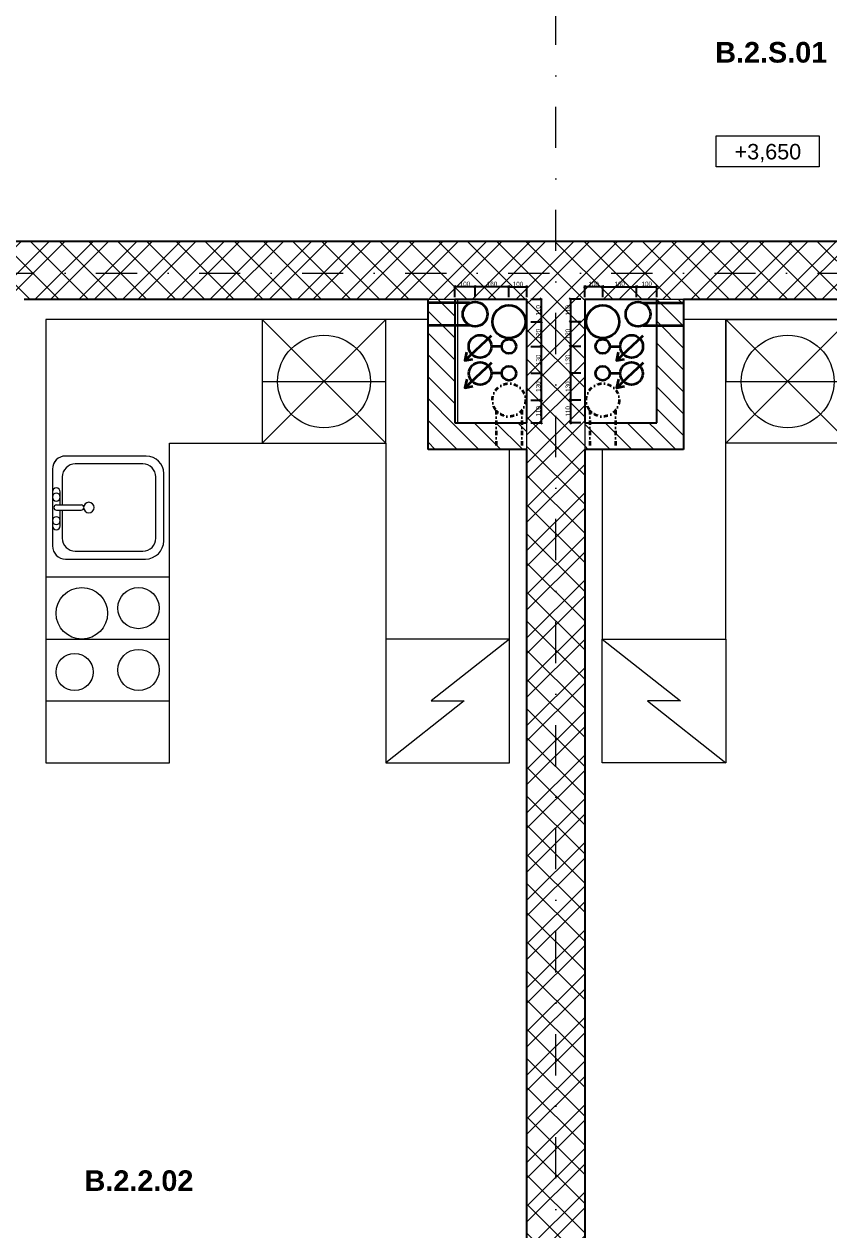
# Model space of a CAD drawing. Header units: millimetres. Extents: x -9163 to 49400, y 40309 to 58543.
# Drawn here: x 4591 to 8496, y 46161 to 52012 of the extents above; entities that cross this region are included whole.
import ezdxf

# ---------------------------------------------------------------- set-up
doc = ezdxf.new("R2010")
doc.units = ezdxf.units.MM
doc.linetypes.add('HA_DashDot_10mm-S3mm', pattern=[500, 200, -150, 0, -150])
doc.linetypes.add('UDL_2NP_B$0$HA_DashDot_10mm-S3mm', pattern=[500, 200, -150, 0, -150])
for name, color, linetype, lineweight in [('_kanalizace', 34, 'Continuous', 35), ('_vodovod', 5, 'Continuous', 35), ('_VZT', 3, 'Continuous', 35), ('ABMV_det-koty 10', 140, 'Continuous', 5), ('UDL_2NP_B$0$A-AREA-____-IDEN', 252, 'Continuous', 9), ('UDL_2NP_B$0$A-FLOR-____-OTLN', 252, 'Continuous', 9), ('UDL_2NP_B$0$A-GENM-____-OTLN', 252, 'Continuous', 9), ('UDL_2NP_B$0$A-WALL-____-MCUT', 252, 'Continuous', 9), ('UDL_2NP_B$0$A-WALL-____-PATT', 252, 'Continuous', 25), ('UDL_2NP_B$0$G-____-____-DIMS', 252, 'Continuous', 5), ('UDL_2NP_B$0$I-WALL-____-MCUT', 252, 'Continuous', 25), ('UDL_2NP_B$0$P-SANR-FIXT-OTLN', 252, 'Continuous', 9), ('UDL_2NP_B$0$Q-CASE-____-OTLN', 252, 'Continuous', 9), ('UDL_2NP_B$0$Q-SPCQ-____-OTLN', 252, 'Continuous', 9), ('UDL_2NP_B$0$S-GRID-____-OTLN', 252, 'Continuous', 5)]:
    doc.layers.add(name, color=color, linetype=linetype, lineweight=lineweight)
doc.styles.add('ar-na-light10', font='ARIALN.TTF', dxfattribs={"height": 22})
doc.styles.add('UDL_2NP_B$0$Arial_2', font='arial.ttf', dxfattribs={"height": 75})
doc.styles.add('UDL_2NP_B$0$Arial_B', font='arialbd.ttf', dxfattribs={"height": 100})
doc.dimstyles.new('Copy of _MP_10', dxfattribs={"dimscale": 50, "dimtxt": 22, "dimasz": 0.2, "dimexe": 0.12, "dimexo": 0.15, "dimgap": 0.04165, "dimtad": 1, "dimdec": 0, "dimrnd": 0.5, "dimzin": 3, "dimdsep": 46, "dimtxsty": 'ar-na-light10', "dimblk": 'OBLIQUE', "dimcen": 0.12, "dimadec": 0, "dimazin": 2, "dimtfac": 0.75, "dimtdec": 0, "dimtix": 1, "dimtmove": 2, "dimatfit": 2, "dimldrblk": 'OBLIQUE', "dimfxl": 1, "dimfxlon": 1, "dimtolj": 1, "dimtzin": 0, "dimarcsym": 0})
pattern_1 = [(45, (0, 0), (-106.066, 106.066), []), (45, (75, 0), (-106.066, 106.066), []), (315, (0, 0), (70.71068, 70.71068), [])]
pattern_2 = [(135, (0, 0), (-53.03301, -53.03301), [])]

# ---------------------------------------------------------------- blocks, each defined once
blk = doc.blocks.new('UDL_2NP_B$0$Casework 1 - Casework 6-1453638-UDL_2NP-B')
at = {"layer": 'UDL_2NP_B$0$Q-CASE-____-OTLN'}
for p, q in [((4695.7, 50577.7), (4695.7, 49327.7)), ((5745.7, 50577.7), (4695.7, 50577.7)), ((6550.7, 50577.7), (6345.7, 50577.7)), ((5295.7, 49327.7), (5295.7, 49977.7)), ((5295.7, 49977.7), (5745.7, 49977.7)), ((6345.7, 49977.7), (6345.7, 49027.7)), ((6945.7, 49027.7), (6945.7, 49947.7)), ((4695.7, 48727.7), (4695.7, 48427.7)), ((5295.7, 48427.7), (5295.7, 48727.7)), ((4695.7, 48427.7), (5295.7, 48427.7))]:
    blk.add_line(p, q, dxfattribs=at)
blk = doc.blocks.new('UDL_2NP_B$0$Kuchyňská_linka_sporák_ADNS - 600x600x800-1448764-UDL_2NP-B')
at = {"layer": 'UDL_2NP_B$0$Q-SPCQ-____-OTLN'}
for p, q in [((600, 600), (0, 600)), ((0, 600), (0, 0)), ((600, 600), (0, 600)), ((0, 600), (0, 300)), ((600, 0), (600, 600)), ((600, 300), (600, 600)), ((0, 300), (600, 300)), ((0, 0), (600, 0))]:
    blk.add_line(p, q, dxfattribs=at)
for centre, radius in [((175, 425), 125), ((450, 450), 100), ((450, 150), 100), ((140, 140), 90)]:
    blk.add_circle(centre, radius, dxfattribs=at)
blk = doc.blocks.new('UDL_2NP_B$0$Kuchyňská_linka_myčka_ADNS - Myčka-1448768-UDL_2NP-B')
at = {"layer": 'UDL_2NP_B$0$Q-SPCQ-____-OTLN'}
for p, q in [((300, 300), (-300, 300)), ((-300, 300), (-300, -300)), ((300, 300), (-300, -300)), ((-300, 300), (300, -300)), ((300, 300), (-300, 300)), ((-300, 300), (-300, 0)), ((300, -300), (300, 300)), ((300, 0), (300, 300)), ((-300, 0), (300, 0)), ((-300, -300), (300, -300))]:
    blk.add_line(p, q, dxfattribs=at)
blk.add_circle((0, 0), 225, dxfattribs=at)
blk = doc.blocks.new('UDL_2NP_B$0$Lednice_Mraznička_ADNS - Lednice 600x600x1800-1448766-UDL_2NP-B')
at = {"layer": 'UDL_2NP_B$0$Q-SPCQ-____-OTLN'}
for p, q in [((300, 300), (-300, 300)), ((-300, 300), (-300, -300)), ((300, 300), (-80, 0)), ((300, -300), (300, 300)), ((80, 0), (-300, -300)), ((-80, 0), (80, 0)), ((-300, -300), (300, -300))]:
    blk.add_line(p, q, dxfattribs=at)
blk = doc.blocks.new('UDL_2NP_B$0$Skříňka se dřezem_ pravoúhlá - 500 x 440mm-1452876-UDL_2NP-B')
at = {"layer": 'UDL_2NP_B$0$P-SANR-FIXT-OTLN'}
for p, q in [((202.2, 180.1), (-170.8, 180.1)), ((202.2, 180.1), (-170.8, 180.1)), ((91.9, 180.1), (-73.2, 180.1)), ((3, 132.5), (-132.7, 132.5)), ((-73.2, 142), (3, 142)), ((3, 160.7), (3, 40.4)), ((28.4, 160.7), (28.4, 40.4)), ((28.4, 142), (91.9, 142)), ((164.1, 132.5), (28.4, 132.5)), ((-234.3, 116.6), (-234.3, -271)), ((-234.3, 116.6), (-234.3, -271)), ((-196.2, 69), (-196.2, -258.3)), ((227.6, -258.3), (227.6, 69)), ((265.7, -275.5), (265.7, 116.6)), ((265.7, -275.5), (265.7, 116.6)), ((-132.7, -321.8), (164.1, -321.8)), ((-145.4, -359.9), (181.3, -359.9)), ((-145.4, -359.9), (181.3, -359.9))]:
    blk.add_line(p, q, dxfattribs=at)
for centre, radius, start, end in [((-170.8, 116.6), 63.5, 90, 180), ((-170.8, 116.6), 63.5, 90, 180), ((-73.2, 161.1), 19, 90, 270), ((-47.8, 161.1), 19, 360, 180), ((66.5, 161.1), 19, 360, 180), ((91.9, 161.1), 19, 270, 90), ((202.2, 116.6), 63.5, 0, 90), ((202.2, 116.6), 63.5, 360, 90), ((-132.7, 69), 63.5, 90, 180), ((-47.8, 161.1), 19, 180, 0), ((15.7, 160.7), 12.7, 360, 180), ((66.5, 161.1), 19, 180, 360), ((164.1, 69), 63.5, 0, 90), ((15.7, 3.2), 25.4, 360, 180), ((15.7, 3.2), 25.4, 180, 0), ((15.7, 40.4), 12.7, 180, 0), ((-145.4, -271), 88.9, 180, 270), ((-145.4, -271), 88.9, 180, 270), ((-132.7, -258.3), 63.5, 180, 270), ((164.1, -258.3), 63.5, 270, 0), ((181.3, -275.5), 84.4, 270, 0), ((181.3, -275.5), 84.4, 270, 0)]:
    blk.add_arc(centre, radius, start, end, dxfattribs=at)
blk = doc.blocks.new('UDL_2NP_B$0$Casework 9 - Casework 6-1506066-UDL_2NP-B')
at = {"layer": 'UDL_2NP_B$0$Q-CASE-____-OTLN'}
for p, q in [((7995.7, 50577.7), (7790.7, 50577.7)), ((9645.7, 50577.7), (8595.7, 50577.7)), ((9645.7, 49327.7), (9645.7, 50577.7)), ((7995.7, 49027.7), (7995.7, 49977.7)), ((8595.7, 49977.7), (9045.7, 49977.7)), ((9045.7, 49977.7), (9045.7, 49327.7)), ((7395.7, 49947.7), (7395.7, 49027.7)), ((9045.7, 48727.7), (9045.7, 48427.7)), ((9645.7, 48427.7), (9645.7, 48727.7)), ((9045.7, 48427.7), (9645.7, 48427.7))]:
    blk.add_line(p, q, dxfattribs=at)
blk = doc.blocks.new('UDL_2NP_B$0$Kuchyňská_linka_myčka_ADNS - Myčka-1452875-UDL_2NP-B')
at = {"layer": 'UDL_2NP_B$0$Q-SPCQ-____-OTLN'}
for p, q in [((-300, 300), (300, 300)), ((-300, -300), (-300, 300)), ((300, -300), (-300, 300)), ((-300, -300), (300, 300)), ((300, 300), (300, -300)), ((300, 0), (-300, 0)), ((-300, 0), (-300, -300)), ((300, -300), (300, 0)), ((300, -300), (-300, -300)), ((-300, -300), (300, -300))]:
    blk.add_line(p, q, dxfattribs=at)
blk.add_circle((0, 0), 225, dxfattribs=at)
blk = doc.blocks.new('UDL_2NP_B$0$Lednice_Mraznička_ADNS - Lednice 600x600x1800-1452862-UDL_2NP-B')
at = {"layer": 'UDL_2NP_B$0$Q-SPCQ-____-OTLN'}
for p, q in [((-300, 300), (300, 300)), ((-300, -300), (-300, 300)), ((80, 0), (-300, 300)), ((300, 300), (300, -300)), ((-80, 0), (80, 0)), ((300, -300), (-80, 0)), ((300, -300), (-300, -300))]:
    blk.add_line(p, q, dxfattribs=at)
blk = doc.blocks.new('UDL_2NP_B$0$HA_GM_Shaft_Rectangle - Default-1648172-UDL_2NP-B')
at = {"layer": 'UDL_2NP_B$0$A-GENM-____-OTLN'}
for p, q in [((0, -600), (0, 0)), ((0, 0), (350, 0)), ((350, 0), (350, -600)), ((350, -600), (0, -600))]:
    blk.add_line(p, q, dxfattribs=at)
blk = doc.blocks.new('UDL_2NP_B$0$HA_GM_Shaft_Rectangle - Default-1648178-UDL_2NP-B')
at = {"layer": 'UDL_2NP_B$0$A-GENM-____-OTLN'}
for p, q in [((0, 600), (0, 0)), ((350, 600), (0, 600)), ((350, 0), (350, 600)), ((0, 0), (350, 0))]:
    blk.add_line(p, q, dxfattribs=at)
blk = doc.blocks.new('UDL_2NP_B$0$Spot Elevations - Generic-448778-UDL_2NP-B')
at = {"layer": 'UDL_2NP_B$0$G-____-____-DIMS', "lineweight": 9}
for p, q in [((-5, 0), (-5, 3)), ((-5, 3), (5, 3)), ((5, 3), (5, 0)), ((5, 0), (-5, 0))]:
    blk.add_line(p, q, dxfattribs=at)
blk = doc.blocks.new('UDL_2NP_B')
at = {"layer": 'UDL_2NP_B$0$A-WALL-____-PATT', "lineweight": 5}
h = blk.add_hatch(dxfattribs=at)
h.set_pattern_fill('FP_2', color=256, style=0, pattern_type=2)
h.set_pattern_definition(pattern_1)
h.paths.add_polyline_path([(13965.7, 50677.7), (13965.7, 50957.7), (10945.7, 50957.7), (10945.7, 50677.7), (13296.4, 50677.7)])
h.paths.add_polyline_path([(4590.7, 50677.7), (9945.7, 50677.7), (9945.7, 50957.7), (4300.7, 50957.7), (4300.7, 50677.7), (4445.7, 50677.7)])
h.paths.add_polyline_path([(3300.7, 50677.7), (3300.7, 50957.7), (2570.7, 50957.7), (2570.7, 50677.7), (2881.2, 50677.7)])
h = blk.add_hatch(dxfattribs=at)
h.set_pattern_fill('FP_3', color=256, style=0, pattern_type=2)
h.set_pattern_definition(pattern_2)
h.paths.add_polyline_path([(6680.7, 49947.7), (6680.7, 50677.7), (6550.7, 50677.7), (6550.7, 49947.7)])
h = blk.add_hatch(dxfattribs=at)
h.set_pattern_fill('FP_2', color=256, style=0, pattern_type=2)
h.set_pattern_definition(pattern_1)
h.paths.add_polyline_path([(7310.7, 44052.7), (7310.7, 50677.7), (7030.7, 50677.7), (7030.7, 44052.7)])
h = blk.add_hatch(dxfattribs=at)
h.set_pattern_fill('FP_3', color=256, style=0, pattern_type=2)
h.set_pattern_definition(pattern_2)
h.paths.add_polyline_path([(7790.7, 49947.7), (7790.7, 50677.7), (7660.7, 50677.7), (7660.7, 49947.7)])
h = blk.add_hatch(dxfattribs=at)
h.set_pattern_fill('FP_3', color=256, style=0, pattern_type=2)
h.set_pattern_definition(pattern_2)
h.paths.add_polyline_path([(6680.7, 49947.7), (7030.7, 49947.7), (7030.7, 50077.7), (6680.7, 50077.7)])
h = blk.add_hatch(dxfattribs=at)
h.set_pattern_fill('FP_3', color=256, style=0, pattern_type=2)
h.set_pattern_definition(pattern_2)
h.paths.add_polyline_path([(7615.3, 49947.7), (7660.7, 49947.7), (7660.7, 50077.7), (7310.7, 50077.7), (7310.7, 49947.7)])
at = {"layer": 'UDL_2NP_B$0$A-FLOR-____-OTLN'}
blk.add_line((6695.7, 50077.7), (6695.7, 50677.7), dxfattribs=at)
at = {"layer": 'UDL_2NP_B$0$A-WALL-____-MCUT'}
for p, q in [((6550.7, 50677.7), (6680.7, 50677.7)), ((7660.7, 50677.7), (7790.7, 50677.7)), ((7030.7, 49947.7), (7030.7, 50077.7)), ((7310.7, 50077.7), (7310.7, 49947.7))]:
    blk.add_line(p, q, dxfattribs=at)
at = {"layer": 'UDL_2NP_B$0$I-WALL-____-MCUT'}
for p, q in [((9945.7, 50957.7), (4300.7, 50957.7)), ((4590.7, 50677.7), (6550.7, 50677.7)), ((6550.7, 49947.7), (6550.7, 50677.7)), ((6680.7, 50677.7), (6680.7, 50077.7)), ((6680.7, 50677.7), (7030.7, 50677.7)), ((7030.7, 50077.7), (7030.7, 50677.7)), ((7310.7, 50677.7), (7310.7, 50077.7)), ((7310.7, 50677.7), (7660.7, 50677.7)), ((7660.7, 50077.7), (7660.7, 50677.7)), ((7790.7, 50677.7), (7790.7, 49947.7)), ((7790.7, 50677.7), (9750.7, 50677.7)), ((6680.7, 50077.7), (7030.7, 50077.7)), ((7310.7, 50077.7), (7660.7, 50077.7)), ((7030.7, 49947.7), (6550.7, 49947.7)), ((7030.7, 44052.7), (7030.7, 49947.7)), ((7310.7, 49947.7), (7310.7, 44052.7)), ((7790.7, 49947.7), (7310.7, 49947.7))]:
    blk.add_line(p, q, dxfattribs=at)
at = {"layer": 'UDL_2NP_B$0$S-GRID-____-OTLN', "linetype": 'UDL_2NP_B$0$HA_DashDot_10mm-S3mm', "lineweight": 9}
for p, q in [((7170.7, 41909.2), (7170.7, 56942.9)), ((-7563.2, 50802.7), (22642.5, 50802.7))]:
    blk.add_line(p, q, dxfattribs=at)
at = {"layer": 'UDL_2NP_B$0$A-GENM-____-OTLN', "lineweight": 5, "rotation": 180}
blk.add_blockref('UDL_2NP_B$0$HA_GM_Shaft_Rectangle - Default-1648178-UDL_2NP-B', (7030.7, 50677.7), dxfattribs=at)
at = {"layer": 'UDL_2NP_B$0$A-GENM-____-OTLN', "lineweight": 5}
blk.add_blockref('UDL_2NP_B$0$HA_GM_Shaft_Rectangle - Default-1648172-UDL_2NP-B', (7310.7, 50677.7), dxfattribs=at)
at = {"layer": 'UDL_2NP_B$0$G-____-____-DIMS', "lineweight": 9, "xscale": 49.99999999999998, "yscale": 49.99999999999998, "zscale": 49.99999999999998}
blk.add_blockref('UDL_2NP_B$0$Spot Elevations - Generic-448778-UDL_2NP-B', (8199.1, 51319.5), dxfattribs=at)
at = {"layer": 'UDL_2NP_B$0$P-SANR-FIXT-OTLN', "rotation": 89.9999999999999}
blk.add_blockref('UDL_2NP_B$0$Skříňka se dřezem_ pravoúhlá - 500 x 440mm-1452876-UDL_2NP-B', (4908.2, 49650.1), dxfattribs=at)
at = {"layer": 'UDL_2NP_B$0$Q-CASE-____-OTLN'}
for name in ['UDL_2NP_B$0$Casework 1 - Casework 6-1453638-UDL_2NP-B', 'UDL_2NP_B$0$Casework 9 - Casework 6-1506066-UDL_2NP-B']:
    blk.add_blockref(name, (0, 0), dxfattribs=at)
at = {"layer": 'UDL_2NP_B$0$Q-SPCQ-____-OTLN'}
for name, p in [('UDL_2NP_B$0$Kuchyňská_linka_myčka_ADNS - Myčka-1448768-UDL_2NP-B', (6045.7, 50277.7)), ('UDL_2NP_B$0$Kuchyňská_linka_sporák_ADNS - 600x600x800-1448764-UDL_2NP-B', (4695.7, 48727.7)), ('UDL_2NP_B$0$Lednice_Mraznička_ADNS - Lednice 600x600x1800-1448766-UDL_2NP-B', (6645.7, 48727.7))]:
    blk.add_blockref(name, p, dxfattribs=at)
at = {"layer": 'UDL_2NP_B$0$Q-SPCQ-____-OTLN', "rotation": 180}
for name, p in [('UDL_2NP_B$0$Kuchyňská_linka_myčka_ADNS - Myčka-1452875-UDL_2NP-B', (8295.7, 50277.7)), ('UDL_2NP_B$0$Lednice_Mraznička_ADNS - Lednice 600x600x1800-1452862-UDL_2NP-B', (7695.7, 48727.7))]:
    blk.add_blockref(name, p, dxfattribs=at)
at = {"layer": 'UDL_2NP_B$0$A-AREA-____-IDEN', "lineweight": 5, "char_height": 100, "attachment_point": 1, "style": 'UDL_2NP_B$0$Arial_B'}
for s, insert, width in [('B.2.S.01', (7944.2, 51925.2), 673.417), ('B.2.2.02', (4884, 46449.6), 653.375)]:
    blk.add_mtext(s, dxfattribs=dict(at, insert=insert, width=width))
at = {"layer": 'UDL_2NP_B$0$G-____-____-DIMS', "lineweight": 9, "insert": (8038, 51430.4), "char_height": 75, "width": 386.567, "attachment_point": 1, "line_spacing_factor": 0.941778, "style": 'UDL_2NP_B$0$Arial_2', "bg_fill": 3, "box_fill_scale": 1.25, "bg_fill_color": 256, "bg_fill_true_color": 13158600, "bg_fill_transparency": 0}
blk.add_mtext('+3,650', dxfattribs=at)
blk = doc.blocks.new('_Oblique')
at = {"color": 0, "linetype": 'ByBlock', "lineweight": -2}
blk.add_line((-0.5, -0.5), (0.5, 0.5), dxfattribs=at)
blk = doc.blocks.new('*D227')
at = {"layer": 'ABMV_det-koty 10', "color": 0, "lineweight": -2, "transparency": 16777216}
for p, q in [((7049.1, 50677.7), (7105.1, 50677.7)), ((7099.1, 50677.7), (7099.1, 50567.7)), ((7049.1, 50567.7), (7105.1, 50567.7))]:
    blk.add_line(p, q, dxfattribs=at)
at = {"layer": 'ABMV_det-koty 10', "color": 0, "lineweight": -2, "transparency": 16777216, "xscale": 10, "yscale": 10, "zscale": 10}
for p, rotation in [((7099.1, 50677.7), 90), ((7099.1, 50567.7), 270)]:
    blk.add_blockref('_Oblique', p, dxfattribs=dict(at, rotation=rotation))
at = {"layer": 'ABMV_det-koty 10', "color": 0, "transparency": 16777216, "insert": (7085.7, 50622.7), "char_height": 22, "attachment_point": 5, "rotation": 90, "style": 'ar-na-light10'}
blk.add_mtext('\\A1;110', dxfattribs=at)
blk = doc.blocks.new('*D228')
at = {"layer": 'ABMV_det-koty 10', "color": 0, "lineweight": -2, "transparency": 16777216}
for p, q in [((7049.1, 50567.7), (7105.1, 50567.7)), ((7099.1, 50567.7), (7099.1, 50447.9)), ((7049.1, 50447.9), (7105.1, 50447.9))]:
    blk.add_line(p, q, dxfattribs=at)
at = {"layer": 'ABMV_det-koty 10', "color": 0, "lineweight": -2, "transparency": 16777216, "xscale": 10, "yscale": 10, "zscale": 10}
for p, rotation in [((7099.1, 50567.7), 90), ((7099.1, 50447.9), 270)]:
    blk.add_blockref('_Oblique', p, dxfattribs=dict(at, rotation=rotation))
at = {"layer": 'ABMV_det-koty 10', "color": 0, "transparency": 16777216, "insert": (7085.7, 50507.8), "char_height": 22, "attachment_point": 5, "rotation": 90, "style": 'ar-na-light10'}
blk.add_mtext('\\A1;120', dxfattribs=at)
blk = doc.blocks.new('*D229')
at = {"layer": 'ABMV_det-koty 10', "color": 0, "lineweight": -2, "transparency": 16777216}
for p, q in [((7049, 50447.9), (7105, 50447.9)), ((7099, 50447.9), (7099, 50317.7)), ((7049, 50317.7), (7105, 50317.7))]:
    blk.add_line(p, q, dxfattribs=at)
at = {"layer": 'ABMV_det-koty 10', "color": 0, "lineweight": -2, "transparency": 16777216, "xscale": 10, "yscale": 10, "zscale": 10}
for p, rotation in [((7099, 50447.9), 90), ((7099, 50317.7), 270)]:
    blk.add_blockref('_Oblique', p, dxfattribs=dict(at, rotation=rotation))
at = {"layer": 'ABMV_det-koty 10', "color": 0, "transparency": 16777216, "insert": (7085.7, 50382.8), "char_height": 22, "attachment_point": 5, "rotation": 90, "style": 'ar-na-light10'}
blk.add_mtext('\\A1;130', dxfattribs=at)
blk = doc.blocks.new('*D230')
at = {"layer": 'ABMV_det-koty 10', "color": 0, "lineweight": -2, "transparency": 16777216}
for p, q in [((7049.1, 50317.7), (7105.1, 50317.7)), ((7099.1, 50317.7), (7099.1, 50187.7)), ((7049.1, 50187.7), (7105.1, 50187.7))]:
    blk.add_line(p, q, dxfattribs=at)
at = {"layer": 'ABMV_det-koty 10', "color": 0, "lineweight": -2, "transparency": 16777216, "xscale": 10, "yscale": 10, "zscale": 10}
for p, rotation in [((7099.1, 50317.7), 90), ((7099.1, 50187.7), 270)]:
    blk.add_blockref('_Oblique', p, dxfattribs=dict(at, rotation=rotation))
at = {"layer": 'ABMV_det-koty 10', "color": 0, "transparency": 16777216, "insert": (7085.7, 50252.7), "char_height": 22, "attachment_point": 5, "rotation": 90, "style": 'ar-na-light10'}
blk.add_mtext('\\A1;130', dxfattribs=at)
blk = doc.blocks.new('*D231')
at = {"layer": 'ABMV_det-koty 10', "color": 0, "lineweight": -2, "transparency": 16777216}
for p, q in [((7049.1, 50187.7), (7105.1, 50187.7)), ((7099.1, 50187.7), (7099.1, 50077.7)), ((7049.1, 50077.7), (7105.1, 50077.7))]:
    blk.add_line(p, q, dxfattribs=at)
at = {"layer": 'ABMV_det-koty 10', "color": 0, "lineweight": -2, "transparency": 16777216, "xscale": 10, "yscale": 10, "zscale": 10}
for p, rotation in [((7099.1, 50187.7), 90), ((7099.1, 50077.7), 270)]:
    blk.add_blockref('_Oblique', p, dxfattribs=dict(at, rotation=rotation))
at = {"layer": 'ABMV_det-koty 10', "color": 0, "transparency": 16777216, "insert": (7085.7, 50132.7), "char_height": 22, "attachment_point": 5, "rotation": 90, "style": 'ar-na-light10'}
blk.add_mtext('\\A1;110', dxfattribs=at)
blk = doc.blocks.new('*D232')
at = {"layer": 'ABMV_det-koty 10', "color": 0, "lineweight": -2, "transparency": 16777216}
for p, q in [((6943.3, 50686.9), (6943.3, 50742.9)), ((6943.3, 50736.9), (7030.7, 50736.9)), ((7030.7, 50686.9), (7030.7, 50742.9))]:
    blk.add_line(p, q, dxfattribs=at)
at = {"layer": 'ABMV_det-koty 10', "color": 0, "lineweight": -2, "transparency": 16777216, "xscale": 10, "yscale": 10, "zscale": 10, "rotation": 180}
blk.add_blockref('_Oblique', (6943.3, 50736.9), dxfattribs=at)
at = {"layer": 'ABMV_det-koty 10', "color": 0, "lineweight": -2, "transparency": 16777216, "xscale": 10, "yscale": 10, "zscale": 10}
blk.add_blockref('_Oblique', (7030.7, 50736.9), dxfattribs=at)
at = {"layer": 'ABMV_det-koty 10', "color": 0, "transparency": 16777216, "insert": (6987, 50750.2), "char_height": 22, "attachment_point": 5, "style": 'ar-na-light10'}
blk.add_mtext('\\A1;{\\fArial Narrow|b0|i0|c238|p34;100}', dxfattribs=at)
blk = doc.blocks.new('*D233')
at = {"layer": 'ABMV_det-koty 10', "color": 0, "lineweight": -2, "transparency": 16777216}
for p, q in [((6779, 50687.3), (6779, 50743.3)), ((6943.3, 50737.3), (6779, 50737.3)), ((6943.3, 50687.3), (6943.3, 50743.3))]:
    blk.add_line(p, q, dxfattribs=at)
at = {"layer": 'ABMV_det-koty 10', "color": 0, "lineweight": -2, "transparency": 16777216, "xscale": 10, "yscale": 10, "zscale": 10, "rotation": 180}
blk.add_blockref('_Oblique', (6779, 50737.3), dxfattribs=at)
at = {"layer": 'ABMV_det-koty 10', "color": 0, "lineweight": -2, "transparency": 16777216, "xscale": 10, "yscale": 10, "zscale": 10}
blk.add_blockref('_Oblique', (6943.3, 50737.3), dxfattribs=at)
at = {"layer": 'ABMV_det-koty 10', "color": 0, "transparency": 16777216, "insert": (6861.1, 50750.6), "char_height": 22, "attachment_point": 5, "style": 'ar-na-light10'}
blk.add_mtext('\\A1;{\\fArial Narrow|b0|i0|c238|p34;160}', dxfattribs=at)
blk = doc.blocks.new('*D234')
at = {"layer": 'ABMV_det-koty 10', "color": 0, "lineweight": -2, "transparency": 16777216}
for p, q in [((6680.7, 50687.6), (6680.7, 50743.6)), ((6779, 50737.6), (6680.7, 50737.6)), ((6779, 50687.6), (6779, 50743.6))]:
    blk.add_line(p, q, dxfattribs=at)
at = {"layer": 'ABMV_det-koty 10', "color": 0, "lineweight": -2, "transparency": 16777216, "xscale": 10, "yscale": 10, "zscale": 10, "rotation": 180}
blk.add_blockref('_Oblique', (6680.7, 50737.6), dxfattribs=at)
at = {"layer": 'ABMV_det-koty 10', "color": 0, "lineweight": -2, "transparency": 16777216, "xscale": 10, "yscale": 10, "zscale": 10}
blk.add_blockref('_Oblique', (6779, 50737.6), dxfattribs=at)
at = {"layer": 'ABMV_det-koty 10', "color": 0, "transparency": 16777216, "insert": (6729.8, 50751), "char_height": 22, "attachment_point": 5, "style": 'ar-na-light10'}
blk.add_mtext('\\A1;{\\fArial Narrow|b0|i0|c238|p34;100}', dxfattribs=at)
blk = doc.blocks.new('*D235')
at = {"layer": 'ABMV_det-koty 10', "color": 0, "lineweight": -2, "transparency": 16777216}
for p, q in [((7292.3, 50677.7), (7236.3, 50677.7)), ((7242.3, 50677.7), (7242.3, 50567.7)), ((7292.3, 50567.7), (7236.3, 50567.7))]:
    blk.add_line(p, q, dxfattribs=at)
at = {"layer": 'ABMV_det-koty 10', "color": 0, "lineweight": -2, "transparency": 16777216, "xscale": 10, "yscale": 10, "zscale": 10}
for p, rotation in [((7242.3, 50677.7), 90), ((7242.3, 50567.7), 270)]:
    blk.add_blockref('_Oblique', p, dxfattribs=dict(at, rotation=rotation))
at = {"layer": 'ABMV_det-koty 10', "color": 0, "transparency": 16777216, "insert": (7229, 50622.7), "char_height": 22, "attachment_point": 5, "rotation": 90, "style": 'ar-na-light10'}
blk.add_mtext('\\A1;110', dxfattribs=at)
blk = doc.blocks.new('*D236')
at = {"layer": 'ABMV_det-koty 10', "color": 0, "lineweight": -2, "transparency": 16777216}
for p, q in [((7292.3, 50567.7), (7236.3, 50567.7)), ((7242.3, 50567.7), (7242.3, 50447.9)), ((7292.3, 50447.9), (7236.3, 50447.9))]:
    blk.add_line(p, q, dxfattribs=at)
at = {"layer": 'ABMV_det-koty 10', "color": 0, "lineweight": -2, "transparency": 16777216, "xscale": 10, "yscale": 10, "zscale": 10}
for p, rotation in [((7242.3, 50567.7), 90), ((7242.3, 50447.9), 270)]:
    blk.add_blockref('_Oblique', p, dxfattribs=dict(at, rotation=rotation))
at = {"layer": 'ABMV_det-koty 10', "color": 0, "transparency": 16777216, "insert": (7229, 50507.8), "char_height": 22, "attachment_point": 5, "rotation": 90, "style": 'ar-na-light10'}
blk.add_mtext('\\A1;120', dxfattribs=at)
blk = doc.blocks.new('*D237')
at = {"layer": 'ABMV_det-koty 10', "color": 0, "lineweight": -2, "transparency": 16777216}
for p, q in [((7292.3, 50447.9), (7236.3, 50447.9)), ((7242.3, 50447.9), (7242.3, 50317.7)), ((7292.3, 50317.7), (7236.3, 50317.7))]:
    blk.add_line(p, q, dxfattribs=at)
at = {"layer": 'ABMV_det-koty 10', "color": 0, "lineweight": -2, "transparency": 16777216, "xscale": 10, "yscale": 10, "zscale": 10}
for p, rotation in [((7242.3, 50447.9), 90), ((7242.3, 50317.7), 270)]:
    blk.add_blockref('_Oblique', p, dxfattribs=dict(at, rotation=rotation))
at = {"layer": 'ABMV_det-koty 10', "color": 0, "transparency": 16777216, "insert": (7229, 50382.8), "char_height": 22, "attachment_point": 5, "rotation": 90, "style": 'ar-na-light10'}
blk.add_mtext('\\A1;130', dxfattribs=at)
blk = doc.blocks.new('*D238')
at = {"layer": 'ABMV_det-koty 10', "color": 0, "lineweight": -2, "transparency": 16777216}
for p, q in [((7292.3, 50317.7), (7236.3, 50317.7)), ((7242.3, 50317.7), (7242.3, 50187.7)), ((7292.3, 50187.7), (7236.3, 50187.7))]:
    blk.add_line(p, q, dxfattribs=at)
at = {"layer": 'ABMV_det-koty 10', "color": 0, "lineweight": -2, "transparency": 16777216, "xscale": 10, "yscale": 10, "zscale": 10}
for p, rotation in [((7242.3, 50317.7), 90), ((7242.3, 50187.7), 270)]:
    blk.add_blockref('_Oblique', p, dxfattribs=dict(at, rotation=rotation))
at = {"layer": 'ABMV_det-koty 10', "color": 0, "transparency": 16777216, "insert": (7229, 50252.7), "char_height": 22, "attachment_point": 5, "rotation": 90, "style": 'ar-na-light10'}
blk.add_mtext('\\A1;130', dxfattribs=at)
blk = doc.blocks.new('*D239')
at = {"layer": 'ABMV_det-koty 10', "color": 0, "lineweight": -2, "transparency": 16777216}
for p, q in [((7292.3, 50187.7), (7236.3, 50187.7)), ((7242.3, 50187.7), (7242.3, 50077.7)), ((7292.3, 50077.7), (7236.3, 50077.7))]:
    blk.add_line(p, q, dxfattribs=at)
at = {"layer": 'ABMV_det-koty 10', "color": 0, "lineweight": -2, "transparency": 16777216, "xscale": 10, "yscale": 10, "zscale": 10}
for p, rotation in [((7242.3, 50187.7), 90), ((7242.3, 50077.7), 270)]:
    blk.add_blockref('_Oblique', p, dxfattribs=dict(at, rotation=rotation))
at = {"layer": 'ABMV_det-koty 10', "color": 0, "transparency": 16777216, "insert": (7229, 50132.7), "char_height": 22, "attachment_point": 5, "rotation": 90, "style": 'ar-na-light10'}
blk.add_mtext('\\A1;110', dxfattribs=at)
blk = doc.blocks.new('*D240')
at = {"layer": 'ABMV_det-koty 10', "color": 0, "lineweight": -2, "transparency": 16777216}
for p, q in [((7310.7, 50686.9), (7310.7, 50742.9)), ((7398.1, 50736.9), (7310.7, 50736.9)), ((7398.1, 50686.9), (7398.1, 50742.9))]:
    blk.add_line(p, q, dxfattribs=at)
at = {"layer": 'ABMV_det-koty 10', "color": 0, "lineweight": -2, "transparency": 16777216, "xscale": 10, "yscale": 10, "zscale": 10, "rotation": 180}
blk.add_blockref('_Oblique', (7310.7, 50736.9), dxfattribs=at)
at = {"layer": 'ABMV_det-koty 10', "color": 0, "lineweight": -2, "transparency": 16777216, "xscale": 10, "yscale": 10, "zscale": 10}
blk.add_blockref('_Oblique', (7398.1, 50736.9), dxfattribs=at)
at = {"layer": 'ABMV_det-koty 10', "color": 0, "transparency": 16777216, "insert": (7354.4, 50750.2), "char_height": 22, "attachment_point": 5, "style": 'ar-na-light10'}
blk.add_mtext('\\A1;{\\fArial Narrow|b0|i0|c238|p34;100}', dxfattribs=at)
blk = doc.blocks.new('*D241')
at = {"layer": 'ABMV_det-koty 10', "color": 0, "lineweight": -2, "transparency": 16777216}
for p, q in [((7398.1, 50687.3), (7398.1, 50743.3)), ((7398.1, 50737.3), (7562.4, 50737.3)), ((7562.4, 50687.3), (7562.4, 50743.3))]:
    blk.add_line(p, q, dxfattribs=at)
at = {"layer": 'ABMV_det-koty 10', "color": 0, "lineweight": -2, "transparency": 16777216, "xscale": 10, "yscale": 10, "zscale": 10, "rotation": 180}
blk.add_blockref('_Oblique', (7398.1, 50737.3), dxfattribs=at)
at = {"layer": 'ABMV_det-koty 10', "color": 0, "lineweight": -2, "transparency": 16777216, "xscale": 10, "yscale": 10, "zscale": 10}
blk.add_blockref('_Oblique', (7562.4, 50737.3), dxfattribs=at)
at = {"layer": 'ABMV_det-koty 10', "color": 0, "transparency": 16777216, "insert": (7480.3, 50750.6), "char_height": 22, "attachment_point": 5, "style": 'ar-na-light10'}
blk.add_mtext('\\A1;{\\fArial Narrow|b0|i0|c238|p34;160}', dxfattribs=at)
blk = doc.blocks.new('*D242')
at = {"layer": 'ABMV_det-koty 10', "color": 0, "lineweight": -2, "transparency": 16777216}
for p, q in [((7562.4, 50687.6), (7562.4, 50743.6)), ((7562.4, 50737.6), (7660.7, 50737.6)), ((7660.7, 50687.6), (7660.7, 50743.6))]:
    blk.add_line(p, q, dxfattribs=at)
at = {"layer": 'ABMV_det-koty 10', "color": 0, "lineweight": -2, "transparency": 16777216, "xscale": 10, "yscale": 10, "zscale": 10, "rotation": 180}
blk.add_blockref('_Oblique', (7562.4, 50737.6), dxfattribs=at)
at = {"layer": 'ABMV_det-koty 10', "color": 0, "lineweight": -2, "transparency": 16777216, "xscale": 10, "yscale": 10, "zscale": 10}
blk.add_blockref('_Oblique', (7660.7, 50737.6), dxfattribs=at)
at = {"layer": 'ABMV_det-koty 10', "color": 0, "transparency": 16777216, "insert": (7611.6, 50751), "char_height": 22, "attachment_point": 5, "style": 'ar-na-light10'}
blk.add_mtext('\\A1;{\\fArial Narrow|b0|i0|c238|p34;100}', dxfattribs=at)

msp = doc.modelspace()

# ---------------------------------------------------------------- block references
at = {"layer": 'ABMV_det-koty 10'}
msp.add_blockref('UDL_2NP_B', (0, 0), dxfattribs=at)

# ---------------------------------------------------------------- next in the draw order: linework, layer by layer
at = {"layer": '_kanalizace'}
for points in [[(6751.2, 50659.3), (6550.7, 50659.3)], [(7593.7, 50659.3), (7790.7, 50659.3)], [(6755, 50549.3), (6550.7, 50549.3)], [(7593.7, 50549.3), (7790.7, 50549.3)]]:
    msp.add_lwpolyline(points, dxfattribs=at)
for centre in [(6779, 50604.3), (7569.7, 50604.3)]:
    msp.add_circle(centre, 60, dxfattribs=at)
at = {"layer": '_vodovod'}
for points in [[(6857.6, 50499.1), (6729.2, 50378.9)], [(7593.3, 50499.1), (7464.9, 50378.9)], [(6908.3, 50447.9), (6908.3, 50447.9), (6857.8, 50447.9)], [(7433.1, 50447.9), (7433.1, 50447.9), (7483.5, 50447.9)], [(6737.9, 50419.5), (6729.2, 50378.9), (6767.6, 50386.6)], [(7473.6, 50419.5), (7464.9, 50378.9), (7503.3, 50386.6)], [(6858.2, 50367.8), (6729.8, 50247.6)], [(7593.9, 50367.8), (7465.5, 50247.6)], [(6738.5, 50288.2), (6729.8, 50247.6), (6768.1, 50255.3)], [(6908.3, 50317.7), (6908.3, 50317.7), (6858.4, 50317.7)], [(7433.1, 50317.7), (7433.1, 50317.7), (7483, 50317.7)], [(7474.2, 50288.2), (7465.5, 50247.6), (7503.9, 50255.3)]]:
    msp.add_lwpolyline(points, dxfattribs=at)
for centre, radius in [((6802.8, 50447.9), 55), ((7538.5, 50447.9), 55), ((6943.3, 50447.9), 35), ((7398.1, 50447.9), 35), ((6803.4, 50316.5), 55), ((6943.3, 50317.7), 35), ((7398.1, 50317.7), 35), ((7538, 50316.5), 55)]:
    msp.add_circle(centre, radius, dxfattribs=at)
at = {"layer": '_VZT', "linetype": 'HA_DashDot_10mm-S3mm', "ltscale": 0.1}
for points in [[(6880.8, 50137.7), (6880.8, 49947.7)], [(7005.8, 50137.7), (7005.8, 49947.7)], [(7335.6, 50137.7), (7335.6, 49947.7)], [(7460.6, 50137.7), (7460.6, 49947.7)]]:
    msp.add_lwpolyline(points, dxfattribs=at)
at = {"layer": '_VZT'}
for centre in [(6943.3, 50567.7), (7398.1, 50567.7)]:
    msp.add_circle(centre, 80, dxfattribs=at)
at = {"layer": '_VZT', "linetype": 'HA_DashDot_10mm-S3mm', "ltscale": 0.1}
for centre in [(6943.3, 50187.7), (7398.1, 50187.7)]:
    msp.add_circle(centre, 80, dxfattribs=at)

# ---------------------------------------------------------------- next in the draw order: dimensions: what is measured, and where the dimension line sits
at = {"layer": 'ABMV_det-koty 10'}
for base, p1, p2, text, picture, middle in [((6680.7, 50737.6), (6779, 50604.3), (6680.7, 50604.3), '{\\fArial Narrow|b0|i0|c238|p34;100}', '*D234', (6729.8, 50751)), ((6779, 50737.3), (6943.3, 50567.7), (6779, 50604.3), '{\\fArial Narrow|b0|i0|c238|p34;160}', '*D233', (6861.1, 50750.6)), ((7030.7, 50736.9), (6943.3, 50567.7), (7030.7, 50567.7), '{\\fArial Narrow|b0|i0|c238|p34;100}', '*D232', (6987, 50750.2))]:
    dim = msp.add_linear_dim(base=base, p1=p1, p2=p2, text=text, dimstyle='Copy of _MP_10', dxfattribs=at)
    dim.commit()
    dim.dimension.update_dxf_attribs({"geometry": picture, "text_midpoint": middle})
for base, p1, p2, text, picture, middle in [((7310.7, 50736.9), (7398.1, 50567.7), (7310.7, 50567.7), '{\\fArial Narrow|b0|i0|c238|p34;100}', '*D240', (7354.4, 50750.2)), ((7562.4, 50737.3), (7398.1, 50567.7), (7562.4, 50604.3), '{\\fArial Narrow|b0|i0|c238|p34;160}', '*D241', (7480.3, 50750.6)), ((7660.7, 50737.6), (7562.4, 50604.3), (7660.7, 50604.3), '{\\fArial Narrow|b0|i0|c238|p34;100}', '*D242', (7611.6, 50751))]:
    dim = msp.add_linear_dim(base=base, p1=p1, p2=p2, angle=180, text=text, dimstyle='Copy of _MP_10', dxfattribs=at)
    dim.commit()
    dim.dimension.update_dxf_attribs({"geometry": picture, "text_midpoint": middle})
for base, p1, p2, picture, middle in [((7099.1, 50567.7), (7030.7, 50677.7), (6943.3, 50567.7), '*D227', (7085.7, 50622.7)), ((7242.3, 50567.7), (7310.7, 50677.7), (7398.1, 50567.7), '*D235', (7229, 50622.7)), ((7099.1, 50447.9), (6943.3, 50567.7), (6943.3, 50447.9), '*D228', (7085.7, 50507.8)), ((7242.3, 50447.9), (7398.1, 50567.7), (7398.1, 50447.9), '*D236', (7229, 50507.8)), ((7099, 50317.7), (6943.3, 50447.9), (6943.3, 50317.7), '*D229', (7085.7, 50382.8)), ((7242.3, 50317.7), (7398.1, 50447.9), (7398.1, 50317.7), '*D237', (7229, 50382.8)), ((7099.1, 50187.7), (6943.3, 50317.7), (6943.3, 50187.7), '*D230', (7085.7, 50252.7)), ((7242.3, 50187.7), (7398.1, 50317.7), (7398.1, 50187.7), '*D238', (7229, 50252.7)), ((7099.1, 50077.7), (6943.3, 50187.7), (6943.3, 50077.7), '*D231', (7085.7, 50132.7)), ((7242.3, 50077.7), (7398.1, 50187.7), (7398.1, 50077.7), '*D239', (7229, 50132.7))]:
    dim = msp.add_linear_dim(base=base, p1=p1, p2=p2, angle=90, dimstyle='Copy of _MP_10', dxfattribs=at)
    dim.commit()
    dim.dimension.update_dxf_attribs({"geometry": picture, "text_midpoint": middle})

doc.saveas('drawing.dxf')
